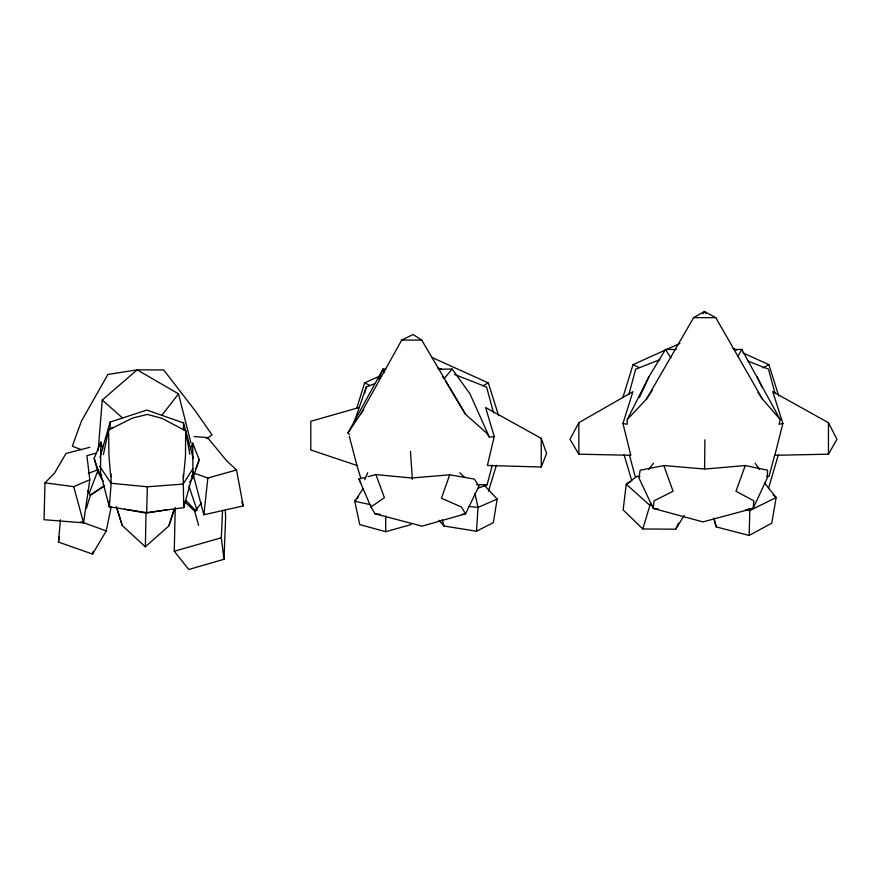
<?xml version="1.0" encoding="UTF-8"?>
<svg xmlns="http://www.w3.org/2000/svg" width="881" height="881" viewBox="0 0 881 881"><rect width="100%" height="100%" fill="white"/><g stroke="black" fill="none" stroke-linecap="round" stroke-linejoin="round"><path stroke-width="1.32" d="M363.06 488.713L354.79 501.267L359.734 524.569L385.68 531.706L385.713 515.881M101.634 475.454L98.386 473.56L94.157 458.472L100.786 442.108L100.478 476.72L103.242 481.18M189.679 482.16L192.983 477.766L192.697 443.143L190.34 449.464M183.182 474.573L183.722 507.654L146.675 512.621L109.343 506.817L100.148 471.853M183.468 429.719L183.512 422.924L146.852 410.061L110.059 422.087L99.982 457.514M704.602 468.626L704.921 439.828M167.115 509.758L146.026 513.105L145.354 546.793L122.217 525.472L116.259 506.597M225.25 510.297L225.646 517.158L223.972 559.292L188.754 569.5L174.251 551.242L175.264 507.522M676.234 349.537L665.507 349.416L648.989 376.605L627.272 419.532L627.162 424.279L622.933 423.486L632.91 391.682L578.839 422.704L569.963 439.322L578.839 454.189L630.84 455.29L622.933 423.486M89.851 447.295L66.031 453.418L54.567 473.075L44.997 482.876L44.05 519.724L83.552 522.829L89.807 479.76L86.9 455.642L96.062 453.197M146.675 512.621L147.325 486.786L183.127 484.087L193.071 468.516M713.643 518.05L716.231 526.893L749.158 535.461L749.797 510.573L776.161 497.523L764.411 482.909M108.473 501.421L109.343 506.817L109.431 504.086M223.972 559.292L221.318 537.784L222.552 510.33M438.914 520.231L443.903 526.012L476.489 531.21L478.031 507.423L474.98 493.492M109.343 506.817L111.149 483.273L110.973 473.747M98.165 450.565L102.251 400.051L137.139 369.844L163.723 369.954L196.056 411.923L212.035 434.928L206.561 438.672M111.193 506.751L106.238 530.924L92.56 554.072L58.443 542.079L60.448 519.746M183.446 477.623L185.462 456.611L185.66 430.864L183.325 429.146M203.874 514.768L207.85 478.042L236.537 469.958L243.233 505.914L203.874 514.768L193.038 474.022M184.085 504.967L183.722 507.654L193.413 471.82M484.77 485.794L497.17 499.064L493.316 522.653L476.489 531.21M58.443 542.079L59.368 536.727M103.396 454.585L108.583 429.994L112.878 427.329M92.56 554.072L93.144 551.418M733.785 349.504L741.802 349.416L780.17 419.532L779.079 424.279L782.89 423.486L772.725 391.682L828.448 422.704L836.95 439.322L828.448 454.189L774.851 455.29L782.89 423.486M494.219 436.502L487.391 465.465L541.242 467.029L546.616 453.484L541.242 438.342L485.629 407.529L494.219 436.502L489.407 437.218L486.466 432.901L465.531 414.301L445.456 381.044M364.569 393.499L366.287 387.012L375.229 383.488M478.218 488.162L487.116 484.737L492.336 465.113M774.652 455.18L769.025 476.445L766.503 476.467M628.902 394.236L635.697 369.15L659.957 359.668M768.507 488.437L778.364 454.717M684.229 515.374L675.705 529.217L642.778 528.952L650.718 502.809M86.47 508.15L90.446 495.133L104.002 486.29M488.437 491.29L496.399 465.245M622.922 397.386L633.065 364.635L679.956 343.447M356.882 407.782L364.613 382.905L380.691 375.647M145.354 546.793L168.789 526.001L173.7 510.418M353.556 423.904L366.287 387.012M168.789 526.001L174.823 508.513M192.983 477.766L199.227 459.662L192.697 443.143M461.798 514.482L465.564 513.843L478.967 486.059L474.352 479.088L449.706 474.804L441.436 498.25L461.457 506.971L465.564 513.843L422.021 526.144L375.097 513.843L370.989 506.971L358.919 479.088L365.45 477.348M745.26 465.531L735.976 491.279L753.883 500.849L753.156 508.403L702.906 521.904L653.262 508.403L638.934 477.898L640.157 470.245L663.822 465.531L704.778 469.055L745.26 465.531L767.571 470.245L767.296 477.898L753.156 508.403L748.068 508.965M196.034 468.406L199.227 459.662M98.265 469.683L89.234 493.25M364.745 479.705L367.707 472.745M378.632 378.951L383.048 369.04L385.768 369.062M639.474 397.386L648.989 376.605M675.705 529.217L678.513 523.182M349.526 434.63L347.995 432.901L383.048 369.04L384.314 372.685M737.871 356.519L741.802 349.416M347.995 432.901L360.45 414.301L401.681 340.099L413.068 334.505L421.713 340.099L465.531 414.301M627.272 419.532L646.456 399.115L693.644 317.645L704.459 311.5L715.757 317.645L762.494 399.115L780.17 419.532M646.456 399.115L652.524 389.931M702.961 313.757L704.459 311.5L705.923 313.757M360.45 414.301L363.699 409.863M161.972 415.171L178.524 393.884L137.139 369.844L107.889 374.458L81.404 421.184L72.33 446.204L81.217 449.64M648.592 469.529L653.493 463.274M198.621 525.395L194.745 511.365L201.496 502.919M489.407 437.218L469.936 393.807L452.14 369.04L444.068 378.753L442.515 376.539M358.215 497.203L354.79 501.267L370.934 504.758M636.996 476.346L626.237 484.165L623.142 509.912L642.778 528.952M370.989 506.971L384.413 497.688L375.912 474.573L368.071 476.654M90.082 495.342L104.652 485.387M763.045 367.884L768.893 364.635L778.793 396.076M630.939 481.577L626.237 484.165L649.704 505.276L652.425 505.419M749.158 535.461L771.756 523.16L776.161 497.523L773.089 494.913M191.496 475.85L193.743 474.65M482.766 385.867L488.327 382.905L498.591 415.634M497.17 499.064L478.031 507.423L468.681 506.41M44.997 482.876L73.729 486.631L89.807 479.76M88.287 473.383L98.496 469.529M359.019 407.529L310.784 421.294L310.784 449.971L356.959 465.465L349.35 436.502M174.251 551.242L221.318 537.784M385.68 531.706L411.108 524.58M449.706 474.804L411.504 478.009L375.912 474.573M438.65 369.205L452.14 369.04M476.588 484.77L487.116 484.737M693.644 317.645L715.757 317.645M401.681 340.099L421.713 340.099M639.98 476.467L635.135 476.445L629.497 455.18M194.051 436.558L207.553 437.582L226.791 460.961L236.537 469.958M375.097 513.843L380.339 514.306M147.325 486.786L111.149 483.273L99.641 466.335M658.371 509.031L653.262 508.403L653.988 500.849L673.062 491.279L663.822 465.531M124.529 509.284L146.026 513.105M745.789 509.725L749.797 510.573M193.952 473.152L207.85 478.042M81.063 521.794L106.238 530.924M748.068 361.166L768.485 369.15L774.906 392.915M437.868 367.906L441.711 369.414M454.53 374.447L486.554 387.012L493.624 412.969M733.058 348.469L736.769 350.142M742.947 352.929L768.893 364.635M431.393 357.212L488.327 382.905M364.613 382.905L370.306 385.592M633.065 364.635L639.276 367.597M102.251 400.051L122.415 417.891M459.816 472.745L464.716 477.491M184.933 501.807L194.745 511.365M185.748 500.386L196.122 510.958M755.182 463.274L759.466 469.529M757.935 392.419L762.494 399.115M665.507 349.416L670.904 357.95M87.704 490.431L90.446 495.133M358.919 479.088L360.814 482.579M757.12 376.605L762.186 387.607M241.823 502.06L243.233 505.914M197.113 510.352L188.919 486.059M94.157 458.472L100.478 476.72M356.805 465.245L360.847 478.273M100.786 442.108L102.736 448.473M117.03 508.469L122.217 525.472M624.056 454.717L631.776 480.652M183.512 422.924L193.38 458.572M73.729 486.631L83.552 522.829M714.15 519.03L716.231 526.893M442.251 519.647L443.903 526.012M178.524 393.884L190.968 443.066M189.789 454.266L185.66 430.864L162.016 418.365L147.413 414.422L132.679 418.035L108.583 429.994L108.947 455.741L110.698 476.797M110.312 424.631L110.059 422.087L110.18 428.882M410.458 451.391L412.407 479.363M828.448 422.704L828.448 454.189M578.839 422.704L578.839 454.189M541.242 438.342L541.242 467.029"/></g></svg>
